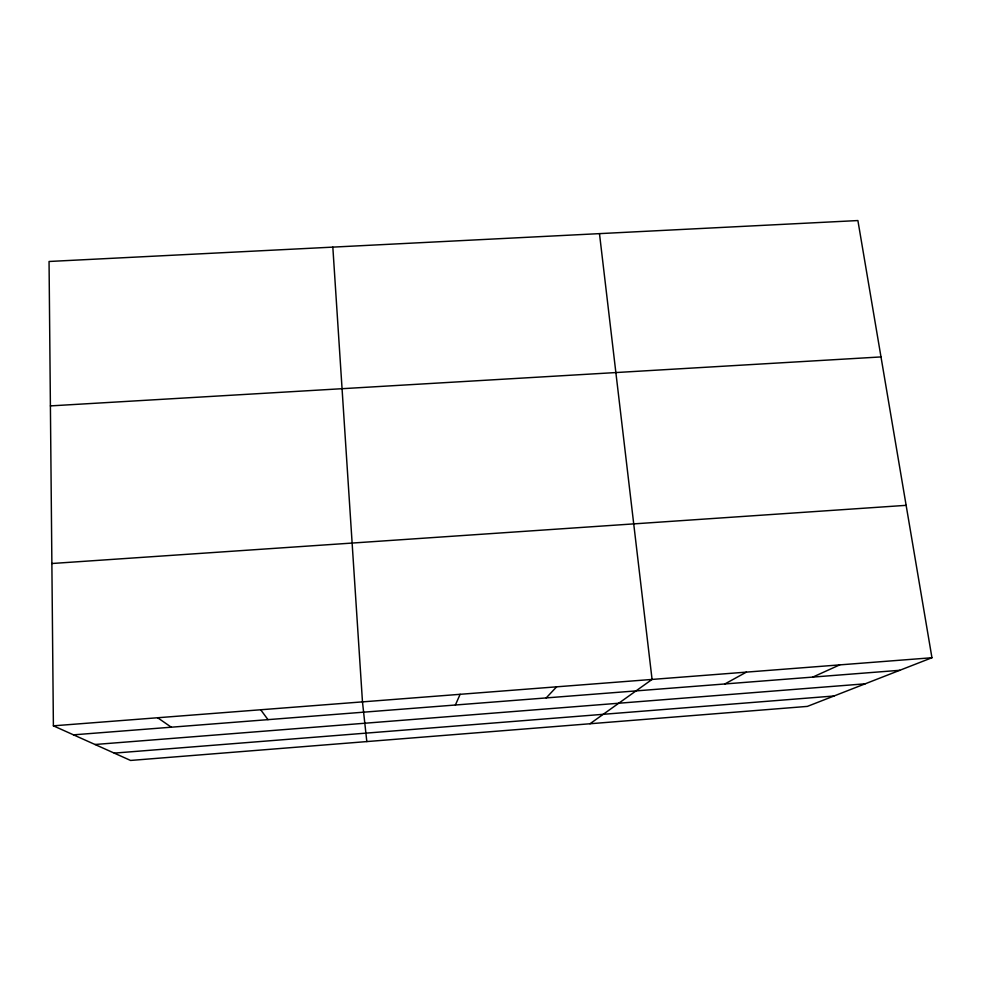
<?xml version="1.0" encoding="UTF-8"?>
<svg xmlns="http://www.w3.org/2000/svg" width="981" height="981" viewBox="0 0 981 981"><rect width="100%" height="100%" fill="white"/><g stroke="black" fill="none" stroke-linecap="round" stroke-linejoin="round"><path stroke-width="1.47" d="M455.392 705.008L460.126 694.303M546.184 697.92L556.644 686.823M589.998 723.757L652.071 679.428L599.477 233.625M724.873 683.953L746.418 672.108M812.795 677.086L839.711 664.885M931.95 657.736L807.375 706.394L130.571 760.447L53.391 725.83L49.05 261.486L857.897 220.553L931.95 657.736L53.391 725.83M73.489 734.843L899.798 670.293M94.998 744.493L865.168 683.818M114.225 753.114L834.009 695.995M51.87 563.511L906.137 505.338M50.399 405.901L880.999 356.925M157.659 717.749L171.295 727.203M260.688 709.754L267.985 719.649M366.82 741.575L362.48 701.869L332.829 247.126"/></g></svg>
